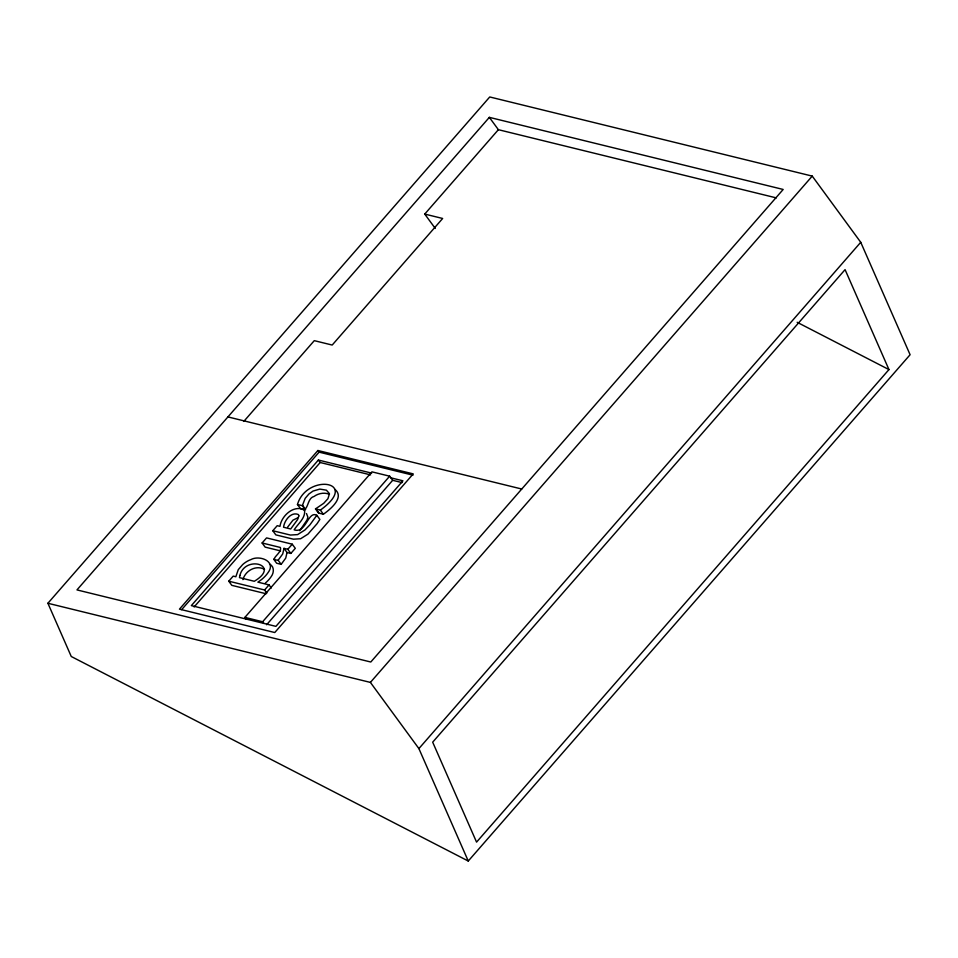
<?xml version="1.0" encoding="UTF-8"?>
<svg xmlns="http://www.w3.org/2000/svg" width="958" height="958" viewBox="0 0 958 958"><rect width="100%" height="100%" fill="white"/><g stroke="black" fill="none" stroke-linecap="round" stroke-linejoin="round"><path stroke-width="1.44" d="M283.999 548.359L282.718 553.952L278.131 560.214C267.773 559.963 282.538 553.209 280.359 547.461L262.109 542.982L266.563 537.893L292.262 544.204L295.303 548.335L290.849 553.425L287.029 552.491L283.999 548.359L287.819 549.293L290.849 553.425M287.029 552.491L285.747 558.083L281.161 564.346L276.646 563.232L273.617 559.101M315.493 508.902L320.355 510.099C361.034 480.856 306.596 473.156 297.471 504.483L302.333 505.668L305.171 498.364L308.931 493.969L313.015 491.071L319.804 489.083L326.427 490.185L329.456 493.657L327.935 498.711L323.696 503.321L315.493 508.902L318.523 513.033L323.385 514.23C330.187 509.464 344.904 497.465 334.917 489.382M297.471 504.483L300.513 508.614C308.955 513.404 306.321 498.316 313.949 496.507C318.355 493.322 324.355 492.161 329.456 494.316M242.937 579.638C245.308 570.669 256.014 564.681 264.576 569.375M287.604 527.163L292.968 520.17L297.746 517.823M316.835 515.284L309.937 524.816L304.943 529.966L297.615 534.6L290.382 535.055L272.802 530.732L277.221 525.667L279.964 526.337C281.377 516.218 292.92 505.225 303.47 509.416L304.668 510.913C305.207 518.541 297.83 523.966 294.142 529.822C306.165 534.001 307.877 510.398 316.835 515.284L319.864 519.416L317.098 523.643L307.973 534.109L300.644 538.731L293.411 539.186L275.832 534.875L272.802 530.732M299.722 530.696L307.015 519.99L307.889 517.176L306.5 513.548M47.9 603.265L489.742 96.962L812.24 176.104L860.739 242.29L910.1 354.735L468.258 861.038L71.263 656.505L47.9 603.265L370.399 682.407L418.897 748.593L468.258 861.038M489.346 117.355L76.963 589.912L370.794 662.014L783.177 189.456L489.346 117.355L498.388 129.689L776.291 197.887M243.811 421.4L314.284 340.653L332.198 345.048L442.656 218.472L424.741 214.077L498.388 129.689M317.9 450.5L179.457 609.144L274.766 632.531L413.221 473.887L317.9 450.5L319.11 452.14L412.982 475.18M181.637 609.659L319.11 452.14M371.68 473.132L318.379 460.044L191.349 605.612L275.916 626.364L402.947 480.796L390.864 477.838M194.139 606.953L320.188 462.51L370.614 474.893M266.18 593.768L231.8 585.338L228.77 581.195L233.213 576.105L235.836 576.752L238.279 569.651L242.685 564.549A13.711 7.101 -36.2 0 1 250.924 559.592C259.546 554.802 276.587 561.352 268.144 572.501A19.411 10.047 -36.2 0 1 257.882 582.153L269.03 584.895L271.294 587.996M287.819 549.293L292.262 544.204M228.77 581.195L264.576 589.984L269.03 584.895M246.098 619.048L244.889 617.395L371.92 471.839L389.655 476.186L392.672 480.305L402.073 482.604M244.889 617.395L262.636 621.754L389.655 476.186M266.623 624.748L392.672 480.305M370.399 682.407L812.24 176.104M418.897 748.593L860.739 242.29M888.952 369.584L476.557 842.13L432.681 742.175L845.076 269.629L888.952 369.584L797.164 322.295M227.92 416.922L521.751 489.023M280.586 550.91L265.138 547.126L262.109 542.982M269.545 564.082C274.515 566.346 274.084 572.872 271.174 576.644A19.411 10.047 -36.2 0 1 265.342 583.063M424.741 214.077L435.267 228.435M318.379 460.044L320.188 462.51M320.355 510.099L323.385 514.23M315.757 508.602L318.786 512.746M302.596 505.381L305.626 509.512M302.333 505.668L305.363 509.812M278.131 560.214L281.161 564.346M264.576 589.984L266.851 593.086M262.636 621.754L263.833 623.395M239.907 575.495L239.476 577.638L254.301 581.278C281.496 565.016 244.925 554.766 239.907 575.495M298.86 515.883L297.555 519.631L290.693 528.972L283.556 527.223C284.275 520.613 291.088 511.321 298.429 514.566L298.86 515.883"/></g></svg>
